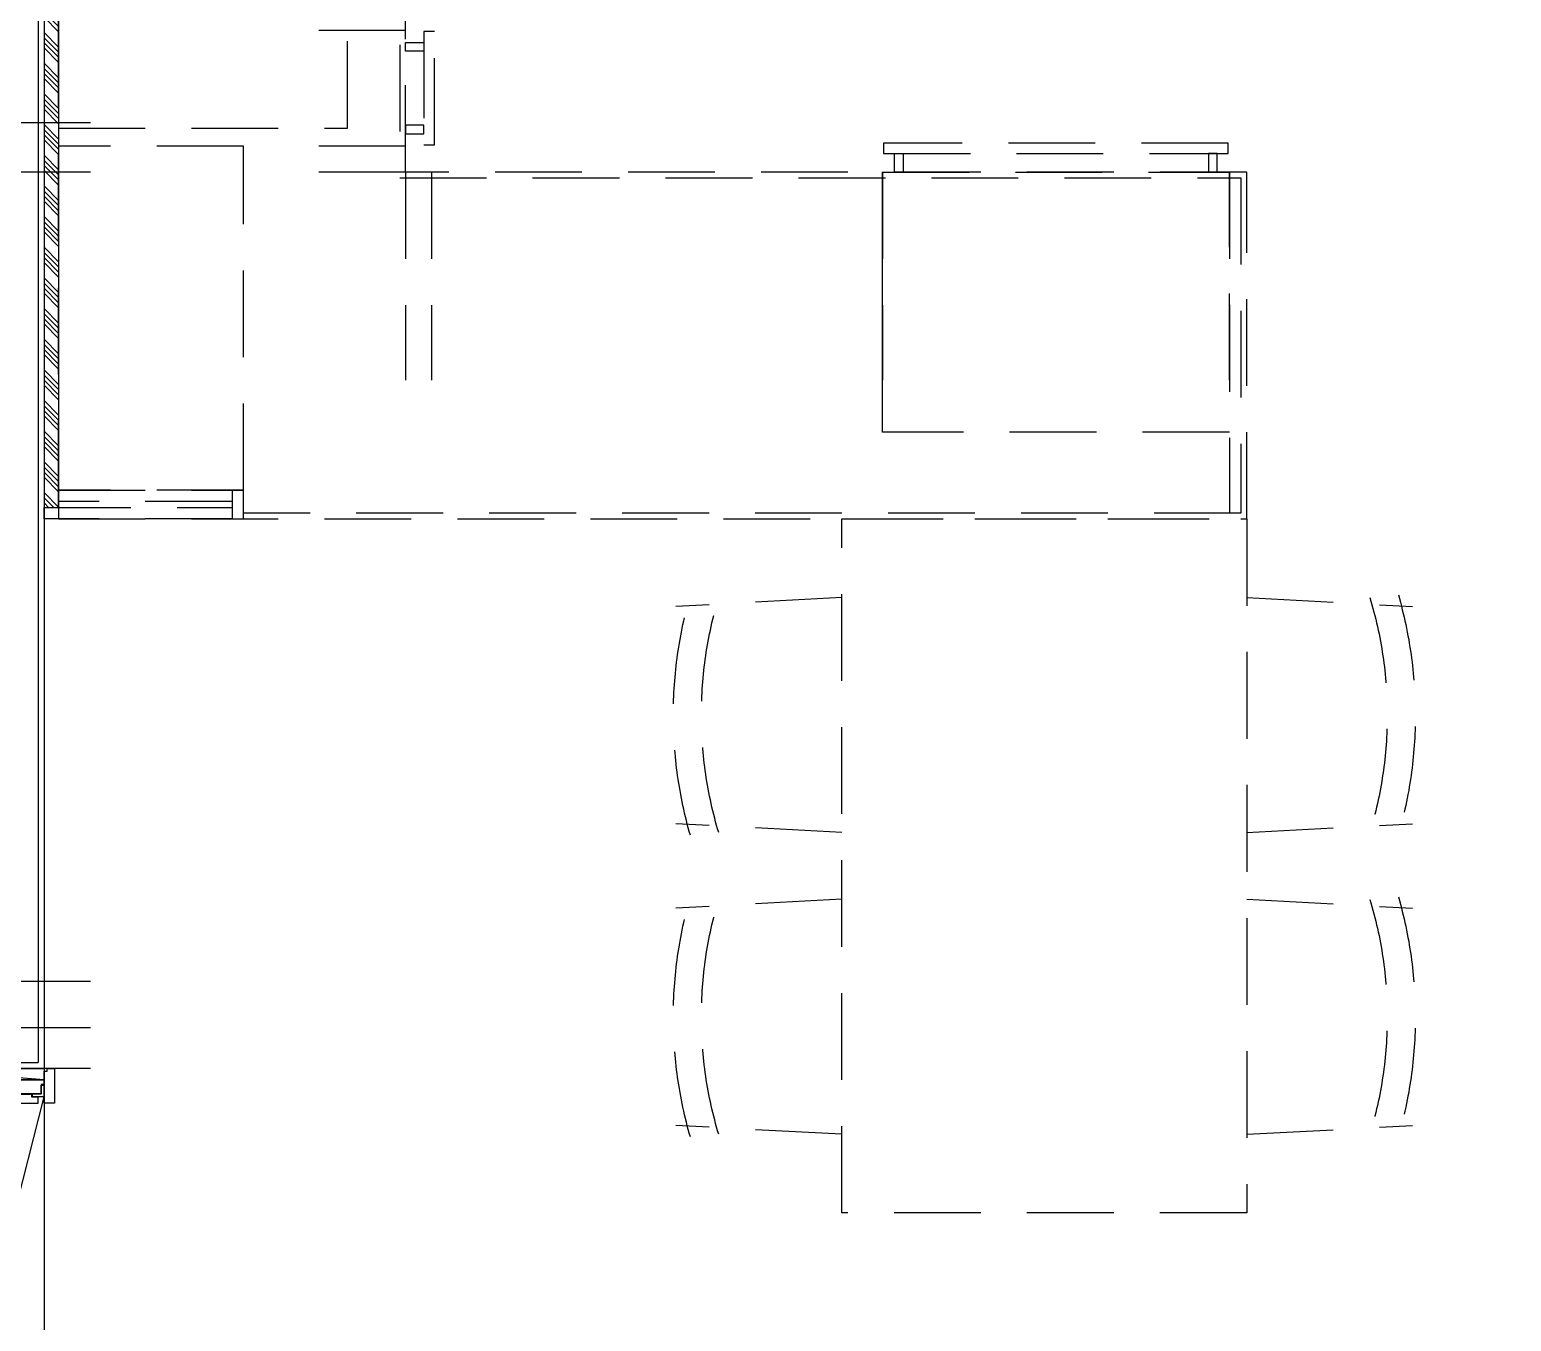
# Model space of a CAD drawing. Header units: millimetres. Extents: x 7294529 to 7346664, y 234399 to 276449.
# Drawn here: x 7323114 to 7325677, y 248717 to 250951 of the extents above; entities that cross this region are included whole.
import ezdxf
from ezdxf.xclip import XClip

# ---------------------------------------------------------------- set-up
doc = ezdxf.new("R2010")
doc.units = ezdxf.units.MM
doc.header["$LTSCALE"] = 100
doc.header["$XCLIPFRAME"] = 2
for name, pattern in [('U-59C-EX$0$CEN', [62, 60, -1, 0, -1]), ('U-59C-EX$0$DASHDOTX2', [2, 1, -0.5, 0, -0.5]), ('U-59C-EX$0$HID', [2.3, 1.5, -0.8])]:
    doc.linetypes.add(name, pattern=pattern)
for name, color, linetype in [('BP', 7, 'Continuous'), ('U-59C-EX$0$C-DOOR', 1, 'Continuous'), ('U-59C-EX$0$CEN', 1, 'U-59C-EX$0$CEN'), ('U-59C-EX$0$CON', 2, 'Continuous'), ('U-59C-EX$0$DOR', 4, 'Continuous'), ('U-59C-EX$0$FUR_미설치가구', 8, 'U-59C-EX$0$HID')]:
    doc.layers.add(name, color=color, linetype=linetype)
doc.layers.add('U-59C-EX$0$MC', color=152, linetype='Continuous', plot=False)

# ---------------------------------------------------------------- blocks, each defined once
blk = doc.blocks.new('U-59C-EX$0$A$C424087ba')
at = {"layer": 'U-59C-EX$0$C-DOOR', "elevation": 0}
blk.add_lwpolyline([(0, -49), (0, -991), (-240, -49), (-240, -991)], close=True, dxfattribs=at)
at = {"layer": 'U-59C-EX$0$C-DOOR', "color": 1, "linetype": 'U-59C-EX$0$DASHDOTX2', "ltscale": 10}
blk.add_arc((-239.4, -47.5, 0), 943.5, 182.5226, 269.9627, dxfattribs=at)
at = {"layer": 'U-59C-EX$0$DOR', "color": 8}
blk.add_line((0, -20), (-240, 0), dxfattribs=at)
at = {"layer": 'U-59C-EX$0$DOR'}
for points in [[(-252, 0), (-252, -40), (-240, -40), (-240, -5), (-245, -5), (-245, 0)], [(18, 0), (18, -60), (0, -60), (0, -5), (5, -5), (5, 0)], [(0, -20), (0, -28), (-5, -28), (-5, -44), (-235, -44), (-235, -28), (-240, -28), (-240, -20)], [(-240, -49), (-190, -49), (-190, -44), (-235, -44), (-235, -29), (-240, -29)], [(-21, -45), (-189, -45), (-189, -50), (-200, -50), (-200, -60), (-10, -60), (-10, -50), (-21, -50)], [(0, -49), (-20, -49), (-20, -44), (-5, -44), (-5, -29), (0, -29)], [(-240, -991), (-190, -991), (-190, -996), (-235, -996), (-235, -1011), (-240, -1011)], [(0, -1020), (0, -1012), (-5, -1012), (-5, -996), (-235, -996), (-235, -1012), (-240, -1012), (-240, -1020)], [(-21, -995), (-189, -995), (-189, -990), (-200, -990), (-200, -980), (-10, -980), (-10, -990), (-21, -990)], [(0, -991), (-20, -991), (-20, -996), (-5, -996), (-5, -1011), (0, -1011)], [(-252, -1040), (-252, -1000), (-240, -1000), (-240, -1035), (-245, -1035), (-245, -1040)]]:
    blk.add_lwpolyline(points, close=True, dxfattribs=at)
at = {"layer": 'U-59C-EX$0$DOR', "color": 8}
blk.add_lwpolyline([(0, -20), (-240, -20), (-240, 0), (0, 0)], close=True, dxfattribs=at)
at = {"layer": 'U-59C-EX$0$DOR', "color": 4, "elevation": 0}
blk.add_lwpolyline([(-240, -49), (-1182, -49), (-1182, -89), (-240, -89)], close=True, dxfattribs=at)
at = {"layer": 'U-59C-EX$0$DOR', "elevation": 0}
blk.add_lwpolyline([(18, -1040), (18, -980), (0, -980), (0, -1035), (5, -1035), (5, -1040)], close=True, dxfattribs=at)
blk = doc.blocks.new('U-59C-EX$0$식탁_1200X700')
at = {"layer": 'U-59C-EX$0$FUR_미설치가구', "linetype": 'U-59C-EX$0$HID'}
for p, q in [((0, 1200), (-700, 1200)), ((-700, 1200), (-700, 0)), ((0, 0), (0, 1200)), ((-700, 1064.1), (-987, 1048.7)), ((-700, 1064.1), (-987, 1048.7)), ((0, 1064.1), (287.1, 1048.7)), ((0, 1064.1), (287.1, 1048.7)), ((-700, 657.6), (-987, 673.1)), ((-700, 657.6), (-987, 673.1)), ((0, 657.6), (287.1, 673.1)), ((-700, 542.4), (-987, 526.9)), ((-700, 542.4), (-987, 526.9)), ((0, 542.4), (287.1, 526.9)), ((0, 542.4), (287.1, 526.9)), ((-700, 135.9), (-987, 151.3)), ((-700, 135.9), (-987, 151.3)), ((0, 135.9), (287.1, 151.3)), ((-700, 0), (0, 0))]:
    blk.add_line(p, q, dxfattribs=at)
for centre, radius, start, end in [((-241.1, 860.9), 750.5, 163.9294, 196.0705), ((-238.3, 860.9), 704.7, 163.2466, 196.7533), ((-238.3, 860.9), 704.7, 163.2466, 196.7533), ((-461.6, 860.9), 704.7, 343.2466, 16.7533), ((-461.6, 860.9), 704.7, 343.2466, 16.7533), ((-458.9, 860.9), 750.5, 343.9294, 16.0705), ((-458.9, 860.9), 750.5, 343.9294, 16.0705), ((-241.1, 339.1), 750.5, 163.9294, 196.0705), ((-238.3, 339.1), 704.7, 163.2466, 196.7533), ((-238.3, 339.1), 704.7, 163.2466, 196.7533), ((-461.6, 339.1), 704.7, 343.2466, 16.7533), ((-461.6, 339.1), 704.7, 343.2466, 16.7533), ((-458.9, 339.1), 750.5, 343.9294, 16.0705), ((-458.9, 339.1), 750.5, 343.9294, 16.0705)]:
    blk.add_arc(centre, radius, start, end, dxfattribs=at)
blk = doc.blocks.new('U-59C-EX$0$59C_주방가구_1')
at = {"layer": 'U-59C-EX$0$FUR_미설치가구', "linetype": 'U-59C-EX$0$HID'}
h = blk.add_hatch(dxfattribs=at)
h.set_pattern_fill('ANSI34', color=256, scale=50, angle=180)
h.set_pattern_definition([(225, (-131053.915, -376129.36), (26.5165043, -26.5165043), []), (225, (-131062.754, -376129.36), (26.5165043, -26.5165043), []), (225, (-131071.593, -376129.36), (26.5165043, -26.5165043), []), (225, (-131080.432, -376129.36), (26.5165043, -26.5165043), [])])
h.paths.add_polyline_path([(-25, -2180), (-25, -25), (-3175, -25), (-3175, -500), (-3200, -500), (-3200, 0), (0, 0), (0, -2180)])
for p, q in [((-625, -1355), (-415, -1355)), ((-625, -1355), (-425, -1355)), ((-625, -1555), (-415, -1555)), ((-625, -1555), (-425, -1555)), ((-2050, -1599.9), (-2050, -2190)), ((-2050, -1959.9), (-2050, -1599.9)), ((-2050, -1600), (-2050, -1960)), ((-1450, -1959.9), (-1450, -1599.9)), ((-1450, -1959.9), (-1450, -1599.9)), ((-1450, -1600), (-1450, -1960)), ((-670, -1600), (-670, -1960)), ((-625, -1600), (-415, -1600)), ((-625, -1600), (-625, -1960)), ((-345, -2150, 0), (-25, -2150, 0)), ((-325, -2170, 0), (-25, -2170, 0))]:
    blk.add_line(p, q, dxfattribs=at)
for points in [[(-25, -2180), (-25, -25), (-3175, -25), (-3175, -700), (-3200, -700), (-3200, 0), (0, 0), (0, -2180)], [(-3175, -700), (-3175, -25), (-25, -25), (-25, -2200), (-2080, -2200), (-2080, -1600), (-625, -1600), (-625, -700)], [(-525, -625.9), (-25, -625.9), (-25, -1523.9), (-525, -1523.9)], [(-1452, -1568), (-2048, -1568), (-2048, -1550), (-1452, -1550)], [(-25, -1555), (-25, -2150), (-345, -2150), (-345, -1555)], [(-2029, -1568), (-2014, -1568), (-2014, -1600), (-2029, -1600)], [(-1471, -1568), (-1486, -1568), (-1486, -1600), (-1471, -1600)], [(-1450, -1600), (-2050, -1600), (-2050, -2050), (-1450, -2050)], [(-345, -2150), (-325, -2150), (-325, -2200), (-345, -2200)]]:
    blk.add_lwpolyline(points, close=True, dxfattribs=at)
blk.add_lwpolyline([(-3175, -690), (-615, -690), (-615, -1610), (-2070, -1610), (-2070, -2190), (-345, -2190)], dxfattribs=at)
at = {"layer": 'U-59C-EX$0$FUR_미설치가구', "linetype": 'U-59C-EX$0$HID', "elevation": 0}
for points in [[(-657, -1357), (-657, -1553), (-675, -1553), (-675, -1357)], [(-657, -1376), (-657, -1391), (-625, -1391), (-625, -1376)], [(-657, -1534), (-657, -1519), (-625, -1519), (-625, -1534)]]:
    blk.add_lwpolyline(points, close=True, dxfattribs=at)
blk.add_lwpolyline([(-325, -2200), (0, -2200), (0, -2180), (-325, -2180), (-325, -2200)], dxfattribs=at)
blk = doc.blocks.new('U-59C-EX')
at = {"layer": 'U-59C-EX$0$CEN'}
for p, q in [((9435, -220), (10400, -220)), ((9435, -1785), (11565, -1785))]:
    blk.add_line(p, q, dxfattribs=at)
at = {"layer": 'U-59C-EX$0$CON'}
for p in [(9525, 385), (9745, -1845)]:
    blk.add_line(p, (9525, -1845), dxfattribs=at)
at = {"layer": 'U-59C-EX$0$MC'}
for p, q in [((9515, 2175), (9515, -2055)), ((9435, -305), (10400, -305)), ((9515, -1505), (9515, -7185)), ((9435, -1705), (11565, -1705)), ((9435, -1855), (11565, -1855))]:
    blk.add_line(p, q, dxfattribs=at)
for name, p in [('U-59C-EX$0$59C_주방가구_1', (9515, 1295)), ('U-59C-EX$0$식탁_1200X700', (8135, -2105))]:
    blk.add_blockref(name, p)
at = {"layer": 'U-59C-EX$0$DOR', "xscale": -1.000000000000001}
blk.add_blockref('U-59C-EX$0$A$C424087ba', (9515, -1855), dxfattribs=at)

msp = doc.modelspace()

# ---------------------------------------------------------------- block references
at = {"layer": 'BP'}
ref = msp.add_blockref('U-59C-EX', (7332654.4, 251009.4), dxfattribs=dict(at, xscale=-1))
XClip(ref).set_block_clipping_path([(12590, 2135.0000000001), (4674.9999999981, 2134.9999999984), (4074.9999999981, 1534.9999999988), (-145, 1535.0000000005), (-145, -7185.0000000001), (12590, -7184.9999999997)])

doc.saveas('drawing.dxf')
